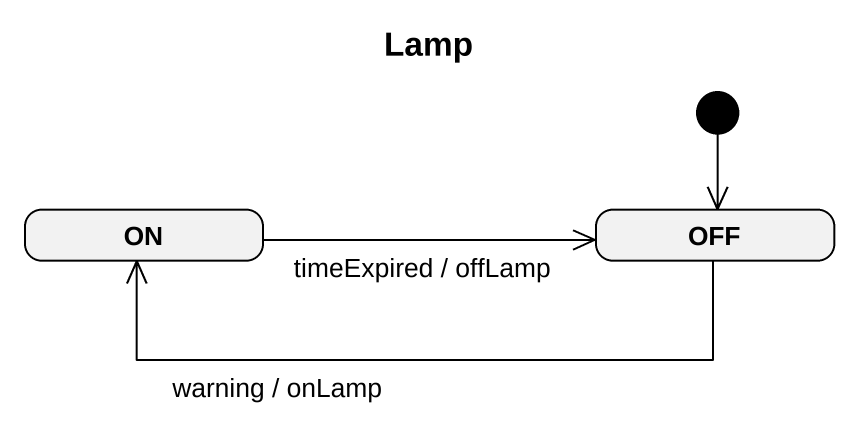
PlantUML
@startuml
title Lamp
hide empty description
state "ON" as ON_
state OFF
[*] --> OFF
ON_ -right-> OFF : timeExpired / offLamp
OFF -left-> ON_ : warning / onLamp
@enduml
